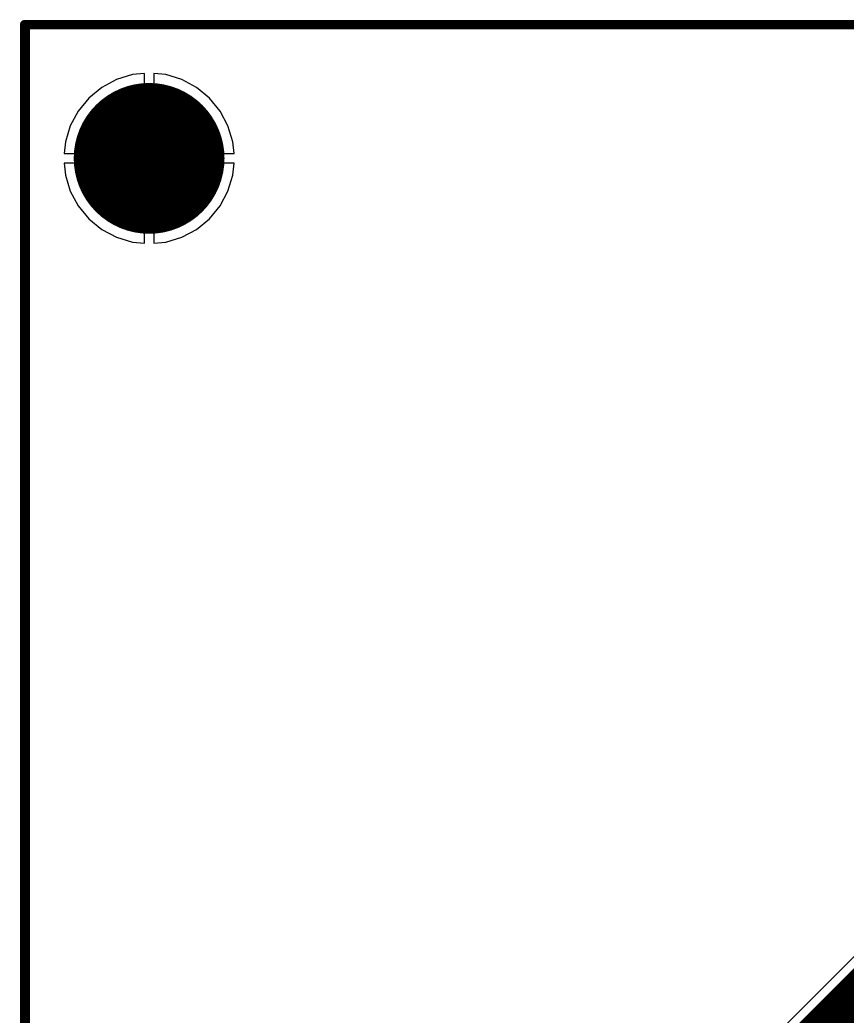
# Model space of a CAD drawing. Header units: millimetres. Extents: x 0.26 to 7.33, y 1.06 to 4.59.
# Drawn here: x 0.264 to 1.128, y 3.55 to 4.591 of the extents above; entities that cross this region are included whole.
import ezdxf

# ---------------------------------------------------------------- set-up
doc = ezdxf.new("R2010")
doc.units = ezdxf.units.MM
doc.header["$MEASUREMENT"] = 0
for name, color, linetype in [('BottomLayer', 5, 'Continuous'), ('BottomSolder', 6, 'Continuous'), ('Mechanical20', 56, 'Continuous'), ('MultiLayer', 9, 'Continuous'), ('PadHoleLayer', 156, 'Continuous'), ('TopLayer', 1, 'Continuous'), ('TopSolder', 216, 'Continuous')]:
    doc.layers.add(name, color=color, linetype=linetype)

msp = doc.modelspace()

# ---------------------------------------------------------------- linework, layer by layer
at = {"layer": 'BottomLayer'}
for p, q in [((0.2736, 4.5817), (0.2755, 4.5863)), ((0.274, 4.5813), (0.2736, 4.5817)), ((0.274, 1.6698), (0.274, 4.5813)), ((0.2755, 4.5863), (7.325, 4.5863)), ((0.3649, 4.5287), (0.3495, 4.5204)), ((0.3816, 4.5338), (0.3649, 4.5287)), ((0.394, 4.535), (0.3816, 4.5338)), ((0.394, 4.4513), (0.394, 4.535)), ((0.4164, 4.5338), (0.404, 4.535)), ((0.404, 4.535), (0.404, 4.4513)), ((0.4331, 4.5287), (0.4164, 4.5338)), ((0.4485, 4.5204), (0.4331, 4.5287)), ((0.3495, 4.5204), (0.3359, 4.5094)), ((0.4621, 4.5094), (0.4485, 4.5204)), ((0.3359, 4.5094), (0.3249, 4.4958)), ((0.4732, 4.4958), (0.4621, 4.5094)), ((0.3249, 4.4958), (0.3166, 4.4804)), ((0.4814, 4.4804), (0.4732, 4.4958)), ((0.3166, 4.4804), (0.3115, 4.4637)), ((0.4865, 4.4637), (0.4814, 4.4804)), ((0.3115, 4.4637), (0.3103, 4.4513)), ((0.4877, 4.4513), (0.4865, 4.4637)), ((0.3103, 4.4513), (0.394, 4.4513)), ((0.404, 4.4513), (0.4877, 4.4513)), ((0.394, 4.4413), (0.3103, 4.4413)), ((0.3103, 4.4413), (0.3115, 4.4289)), ((0.394, 4.3576), (0.394, 4.4413)), ((0.4877, 4.4413), (0.404, 4.4413)), ((0.404, 4.4413), (0.404, 4.3576)), ((0.4865, 4.4289), (0.4877, 4.4413)), ((0.3115, 4.4289), (0.3166, 4.4122)), ((0.4814, 4.4122), (0.4865, 4.4289)), ((0.3166, 4.4122), (0.3249, 4.3968)), ((0.4732, 4.3968), (0.4814, 4.4122)), ((0.3249, 4.3968), (0.3359, 4.3832)), ((0.4621, 4.3832), (0.4732, 4.3968)), ((0.3359, 4.3832), (0.3495, 4.3721)), ((0.4485, 4.3721), (0.4621, 4.3832)), ((0.3495, 4.3721), (0.3649, 4.3639)), ((0.4331, 4.3639), (0.4485, 4.3721)), ((0.3649, 4.3639), (0.3816, 4.3588)), ((0.4164, 4.3588), (0.4331, 4.3639)), ((0.3816, 4.3588), (0.394, 4.3576)), ((0.404, 4.3576), (0.4164, 4.3588))]:
    msp.add_line(p, q, dxfattribs=at)
at = {"layer": 'BottomLayer', "const_width": 0.03}
msp.add_lwpolyline([(0.384, 4.4463, 1), (0.414, 4.4463, 1)], format="xyb", close=True, dxfattribs=at)
at = {"layer": 'BottomSolder', "const_width": 0.034}
msp.add_lwpolyline([(0.382, 4.4463, 1), (0.416, 4.4463, 1)], format="xyb", close=True, dxfattribs=at)
at = {"layer": 'Mechanical20', "const_width": 0.01}
for points in [[(0.269, 1.67), (0.269, 4.586)], [(0.269, 4.586), (7.325, 4.586)]]:
    msp.add_lwpolyline(points, dxfattribs=at)
at = {"layer": 'Mechanical20', "const_width": 0.005}
msp.add_lwpolyline([(0.2665, 4.586, 1), (0.2715, 4.586, 1)], format="xyb", close=True, dxfattribs=at)
msp.add_lwpolyline([(0.2665, 4.586, 1), (0.2715, 4.586, 1)], format="xyb", close=True, dxfattribs=at)
at = {"layer": 'MultiLayer', "const_width": 0.03}
msp.add_lwpolyline([(0.384, 4.4463, 1), (0.414, 4.4463, 1)], format="xyb", close=True, dxfattribs=at)
at = {"layer": 'PadHoleLayer', "const_width": 0.0788}
msp.add_lwpolyline([(0.3596, 4.4463, 1), (0.4384, 4.4463, 1)], format="xyb", close=True, dxfattribs=at)
at = {"layer": 'TopLayer'}
for p, q in [((0.269, 1.6678), (0.269, 4.5863)), ((0.269, 4.5863), (7.325, 4.5863)), ((0.3649, 4.5287), (0.3495, 4.5204)), ((0.3816, 4.5338), (0.3649, 4.5287)), ((0.394, 4.535), (0.3816, 4.5338)), ((0.394, 4.4513), (0.394, 4.535)), ((0.4164, 4.5338), (0.404, 4.535)), ((0.404, 4.535), (0.404, 4.4513)), ((0.4331, 4.5287), (0.4164, 4.5338)), ((0.4485, 4.5204), (0.4331, 4.5287)), ((0.3495, 4.5204), (0.3359, 4.5094)), ((0.4621, 4.5094), (0.4485, 4.5204)), ((0.3359, 4.5094), (0.3249, 4.4958)), ((0.4732, 4.4958), (0.4621, 4.5094)), ((0.3249, 4.4958), (0.3166, 4.4804)), ((0.4814, 4.4804), (0.4732, 4.4958)), ((0.3166, 4.4804), (0.3115, 4.4637)), ((0.4865, 4.4637), (0.4814, 4.4804)), ((0.3115, 4.4637), (0.3103, 4.4513)), ((0.4877, 4.4513), (0.4865, 4.4637)), ((0.3103, 4.4513), (0.394, 4.4513)), ((0.404, 4.4513), (0.4877, 4.4513)), ((0.394, 4.4413), (0.3103, 4.4413)), ((0.3103, 4.4413), (0.3115, 4.4289)), ((0.394, 4.3576), (0.394, 4.4413)), ((0.4877, 4.4413), (0.404, 4.4413)), ((0.404, 4.4413), (0.404, 4.3576)), ((0.4865, 4.4289), (0.4877, 4.4413)), ((0.3115, 4.4289), (0.3166, 4.4122)), ((0.4814, 4.4122), (0.4865, 4.4289)), ((0.3166, 4.4122), (0.3249, 4.3968)), ((0.4732, 4.3968), (0.4814, 4.4122)), ((0.3249, 4.3968), (0.3359, 4.3832)), ((0.4621, 4.3832), (0.4732, 4.3968)), ((0.3359, 4.3832), (0.3495, 4.3721)), ((0.4485, 4.3721), (0.4621, 4.3832)), ((0.3495, 4.3721), (0.3649, 4.3639)), ((0.4331, 4.3639), (0.4485, 4.3721)), ((0.3649, 4.3639), (0.3816, 4.3588)), ((0.4164, 4.3588), (0.4331, 4.3639)), ((0.3816, 4.3588), (0.394, 4.3576)), ((0.404, 4.3576), (0.4164, 4.3588)), ((1.6322, 4.1088), (0.7152, 3.1918))]:
    msp.add_line(p, q, dxfattribs=at)
at = {"layer": 'TopLayer', "const_width": 0.03}
msp.add_lwpolyline([(0.384, 4.4463, 1), (0.414, 4.4463, 1)], format="xyb", close=True, dxfattribs=at)
at = {"layer": 'TopLayer', "const_width": 0.0787}
msp.add_lwpolyline([(0.749, 3.158), (1.666, 4.075)], dxfattribs=at)
at = {"layer": 'TopSolder', "const_width": 0.034}
msp.add_lwpolyline([(0.382, 4.4463, 1), (0.416, 4.4463, 1)], format="xyb", close=True, dxfattribs=at)

doc.saveas('drawing.dxf')
